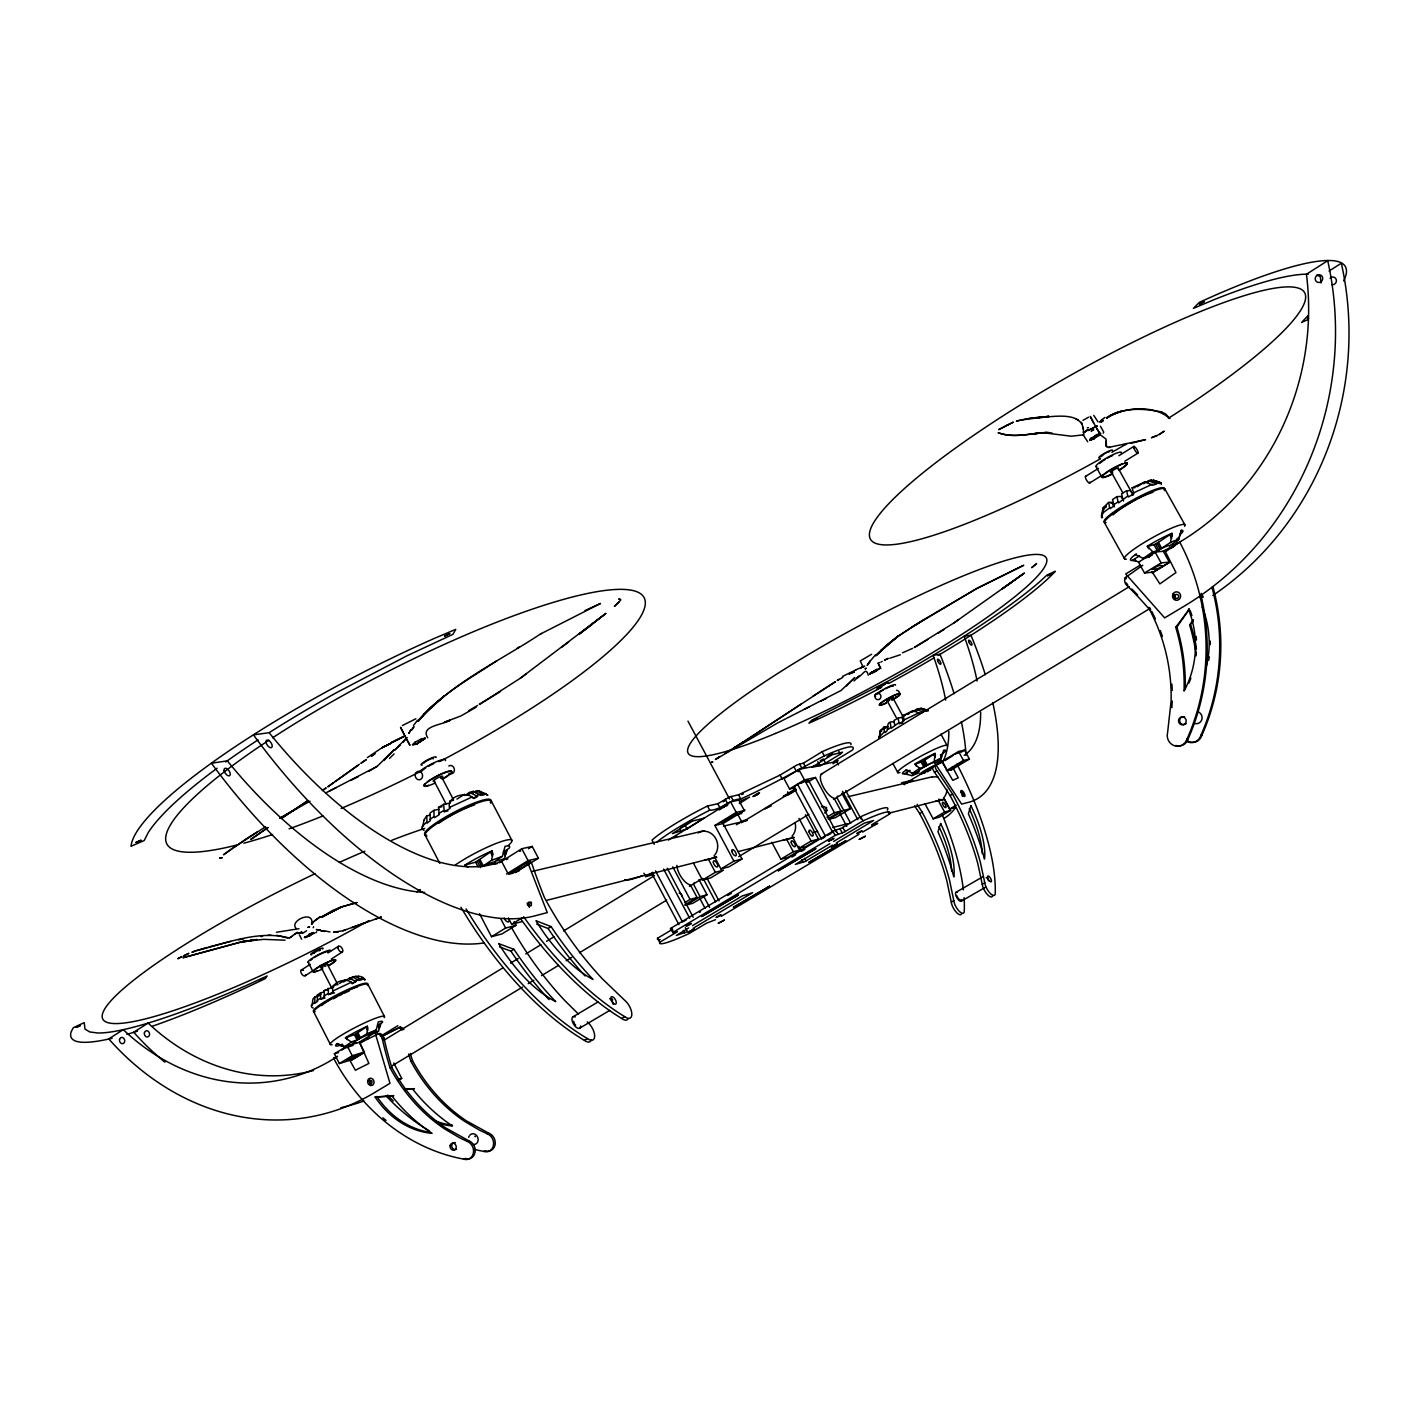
<?xml version="1.0" encoding="UTF-8"?>
<svg xmlns="http://www.w3.org/2000/svg" width="1420" height="1420" viewBox="0 0 1420 1420"><rect width="100%" height="100%" fill="white"/><g stroke="black" fill="none" stroke-linecap="round" stroke-linejoin="round"><path stroke-width="1.5" d="M324.452 991.852L320.441 992.953L320.796 999.165L324.435 996.893L324.097 990.681L333.753 986.776M334.552 992.864L328.446 994.532L328.233 988.267M450.104 803.081L443.697 804.306L444.194 811.672L450.033 808.495L449.483 807.412C446.839 796.868 464.837 791.508 472.097 797.01L472.665 798.075L477.546 796.336L469.505 792.449L464.766 795.484M319.198 995.828L314.761 997.053L314.92 1003.319L317.494 1001.348L317.281 995.083L320.441 992.953M439.206 809.293L433.97 810.287L429.958 813.128L430.42 820.494L427.101 823.174L426.692 815.808L430.118 815.133M1170.506 542.44L1171.908 533.352L1167.613 535.234A30.033 4.011 -29.2 0 0 1147.342 546.203L1152.774 551.794C1162.465 550.356 1168.66 540.931 1178.494 539.742L1181.333 530.317A30.033 4.011 -29.2 0 1 1180.535 534.257M328.446 994.532L333.185 991.959L332.724 991.089C330.753 982.445 345.291 977.386 351.326 982.249L351.787 983.119L355.887 981.504L349.444 978.202L343.409 981.966M1171.358 547.605L1176.417 543.895L1177.251 538.144M1171.873 707.728L1172.245 701.036M367.07 1033.653L367.301 1026.269L362.934 1028.275A26.412 3.124 -27.2 0 0 345.291 1037.807L351.29 1041.996L357.059 1039.937L367.07 1033.653L376.211 1029.979L378.252 1021.974A26.412 3.124 -27.2 0 1 382.264 1022.56L377.702 1025.346L379.282 1028.417L378.519 1031.115L375.448 1033.547M1106.269 507.011L1103.056 509.017L1101.92 517.963L1101.902 516.916C1100.429 512.886 1107.334 510.295 1109.677 507.685L1108.63 502.414L1111.682 502.29L1114.238 506.887M1103.056 509.017L1104.05 509.443M1101.37 515.939L1103.145 507.845L1108.63 502.414M478.735 860.413L482.019 866.715L491.533 860.307L492.74 854.272L492.012 850.935L486.74 853.26A32.34 4.757 -27.5 0 0 464.943 865.082L475.611 862.171L492.012 850.935M1101.316 456.495L1104.103 454.045M1106.34 440.981L1106.073 446.022L1108.505 447.424L1145.567 439.632L1130.569 443.43M937.076 762.948L940.874 760.232L941.371 754.322M934.289 760.623L935.159 753.399L931.449 755.103A24.53 2.751 -28.5 0 0 914.817 764.084L919.627 768.362L923.852 767.013L941.424 757.872L943.643 750.221A24.53 2.751 -28.5 0 1 944.3 752.263L942.365 753.825M1161.169 484.54L1161.382 482.835L1152.969 480.066L1159.501 482.214M358.337 977.421L358.532 976.321M879.14 737.903L880.435 731.406L881.554 731.46M312.027 1005.165L312.968 998.934L314.761 997.053M364.816 980.102C364.123 975.362 353.189 974.723 350.474 979.427M422.734 826.706L423.905 820.298M504.437 858.851L494.976 861.354L502.396 856.349L505.041 846.338A32.34 4.757 -27.5 0 1 509.034 848.343L503.284 851.947L505.254 855.692L504.437 858.851L500.39 862.206M1149.206 557.385L1148.23 557.19M347.154 1039.688L346.143 1037.718L355.728 1034.062L367.301 1026.269M879.246 738.169L880.169 730.821L883.897 727.093L886.879 726.507M423.852 820.263L426.692 815.808M1178.511 539.724L1181.351 530.299M505.254 855.692L507.188 850.243M379.282 1028.417L380.933 1023.873M313.216 927.704L313.589 926.745M427.739 737.832C419.983 725.886 442.649 724.91 450.264 720.259L444.424 722.159L461.003 715.928L476.108 707.213M403.12 742.234L407.043 737.495L394.458 750.31L400.174 745.056M868.277 664.045L867.283 665.163L868.277 664.045A59.409 38.926 -15.4 0 1 869.785 661.968M867.957 663.957L868.153 663.672A59.675 39.068 -15.4 0 1 869.537 661.88L875.59 654.673M771.184 805.939L765.416 808.548M798.555 771.681L797.827 771.522M1188.38 609.091A92.815 88.218 83.2 0 1 1184.049 691.078A185.736 174.145 81 0 0 1175.725 627.25L1189.516 608.932L1176.861 627.072A185.559 174.003 81 0 1 1185.238 689.055M1196.119 654.514A183.535 172.459 81.1 0 0 1189.658 625.066L1193.421 619.688M1189.658 625.066L1193.279 621.303M405.587 739.5L406.28 738.471L400.529 727.271L404.079 734.317M1103.198 433.207L1103.748 432.124L1100.447 426.213M408.818 733.253L408.853 733.341A74.266 45.617 -13.1 0 1 411.001 729.72A76.307 46.629 -13.4 0 0 408.995 733.164M316.713 931.751L315.702 932.833M869.448 661.88L870.194 660.939M417.515 720.259L413.451 725.514M916.219 766.001L915.226 764.173L922.503 761.582L935.159 753.399M1307.962 315.702L1301.59 322.446L1308.37 319.411M944.904 760.659L953.033 755.493M1147.626 546.505L1155.614 544.144L1171.908 533.352M384.057 760.428L394.263 749.547L377.152 766.392L326.139 792.733M618.907 602.044L614.398 606.375L619.919 600.979M1095.104 427.136L1097.358 425.947L1087.755 430.544L1095.761 426.639M769.054 806.436L765.06 808.85M337.108 1043.593L335.83 1044.889A26.412 3.124 -27.2 0 0 340.072 1045.351L347.367 1047.623L353.154 1043.86L344.882 1046.575L337.108 1043.593L338.741 1044.019M307.927 927.295L309.684 926.692L308.016 927.438M846.515 685.913L854.875 677.535L841.013 690.51L777.681 722.922L715.414 759.487L719.461 756.824M344.882 1046.575L351.29 1041.996M341.936 1050.054L343.125 1049.167M415.208 741.968L412.492 744.825L416.131 744.257L425.272 738.311L416.113 744.311L425.219 738.311L421.474 738.755L415.226 742.128M389.435 758.493L394.103 753.896M425.024 738.205L416.095 744.062L412.528 744.612M854.023 680.961L859.171 676.044L856.952 678.068C863.75 674.606 865.898 666.459 868.241 675.228M311.53 924.154L312.347 923.266L311.53 924.154A63.332 24.956 -60 0 1 313.43 922.343M723.792 807.181L724.697 806.471M1035.695 564.361L1031.63 567.698L1036.635 563.545M1118.019 469.061C1121.196 464.695 1104.831 474.919 1112.819 472.115M699.598 912.385L700.575 911.711M1136.497 553.853L1132.645 556.658A30.033 4.011 -29.2 0 0 1132.148 560.421L1139.532 562.018M1135.29 554.457L1143.189 558.415L1152.774 551.794M426.532 822.109L422.148 826.547L421.704 828.552L424.065 830.452M198.64 949.927L196.173 950.726C226.135 943.501 258.387 929.674 289.325 938.034L297.383 932.301L294.49 934.431M911.871 775.622L918.012 771.575L912.279 773.314L906.581 769.746L903.67 771.805A24.53 2.751 -28.5 0 0 904.522 773.74L911.871 775.622L919.024 772.835M320.458 949.927L319.18 950.868M912.279 773.314L919.627 768.362M834.09 838.403L828.304 841.208L829.741 840.835M871.773 673.328L879.228 668.873L869.661 673.843L876.566 671.021M327.505 964.89C330.274 961.322 315.755 969.86 322.873 967.428M869.715 673.648L877.169 669.193L869.697 673.808L872.341 671.678M925.059 772.054L924.26 772.799L925.29 772.711M958.003 753.292L956.76 753.381M579.041 634.261L605.967 613.351L520.27 678.281L479.25 704.48L500.479 691.522M591.714 624.64L578.987 634.225L604.121 614.824M311.743 923.213A63.616 25.045 -60 0 1 313.483 921.775L320.547 916.521L314.459 920.906M314.477 1002.449L311.211 1005.555L311.708 1006.886M836.114 831.729L808.193 779.793L797.596 784.302L793.691 787.319L821.594 839.309M506.603 859.65L507.863 858.763M805.584 781.816L808.193 779.793M561.645 647.254L568.603 642.035M1308.388 317.636L1307.412 318.595L1308.565 318.346M822.925 838.332L825.57 836.38L797.596 784.302M838.918 679.292L837.25 680.535L842.841 677.393M520.27 678.281L525.897 674.198M402.375 725.549L415.882 718.751M1022.879 574.177L1001.899 589.069L1024.441 573.041L954.009 622.883L914.231 647.52L927.775 639.515M1180.623 541.517L1165.429 551.741L1175.973 572.544L1159.891 583.886L1151.939 571.568M1171.837 547.836L1175.352 545.316M746.867 820.156L743.654 820.511L736.359 824.771M807.305 781.87L808.335 781L804.785 781.621M367.318 757.659L382.512 747.399L390.464 743.53L381.731 747.843L405.286 735.826L390.784 742.82L403.866 736.394M333.54 782.74L327.772 786.822L359.366 764.262M883.897 727.093L884.447 731.761L878.803 737.37M335.298 781.479L357.769 765.558M1200.929 595.122A213.763 200.362 83.1 0 1 1188.274 738.506L1187.138 738.791A10.579 10.135 75.3 0 1 1174.606 745.802A10.579 10.135 75.3 0 1 1167.595 732.631L1171.092 701.285A174.624 163.673 80.4 0 0 1149.561 609.606A341.971 315.204 74.3 0 0 1126.699 585.253A6.603 6.301 88.1 0 1 1125.208 577.691L1142.745 565.249M1001.899 589.069L1012.424 581.721M954.009 622.883L958.518 619.741M232.561 848.202L223.526 854.751L245.411 839.486M267.901 827.611L250.808 839.415L267.936 827.611M1101.37 419.965L1105.026 417.427M234.193 847.154L265.593 826.759M361.142 763.179L366.307 759.664M429.87 819.429L434.041 816.571L433.97 810.287M281.48 818.399L307.82 800.685L281.462 818.381M361.053 763.072L366.236 759.576M801.146 704.072L733.909 748.18L835.386 681.707M911.764 627.196L896.677 637.189L875.767 655.525L896.677 637.189L923.87 619.653L977.546 588.075L1023.749 565.266L976.8 588.484L911.764 627.196L923.817 619.723M717.384 758.138L719.904 756.487M812.879 696.208L835.404 681.707M317.05 1000.461L320.334 998.295M1123.593 501.065L1121.037 496.45L1116.919 496.627L1112.552 499.538L1114.168 505.786L1110.209 508.662L1109.677 507.685M1113.351 504.987L1118.09 501.881L1116.919 496.627M376.211 1029.979L370.371 1033.778L378.519 1031.115M1132.184 560.421L1139.585 555.841M891.494 699.243C898.274 694.504 882.388 702.119 887.89 701.09M1178.494 539.742L1170.453 545.156L1176.417 543.895M245.411 839.433L257.268 831.871M456.938 799.105L464.535 794.241M468.245 794.65L473.392 791.348L481.203 795.378L484.238 794.792L476.445 790.78L473.02 792.981M475.487 792.768L478.647 790.762L487.859 795.2L479.836 791.437M301.217 970.108L310.217 964.357M757.978 794.259C765.131 788.419 743.743 801.554 757.978 794.259L753.47 796.389M474.049 798.572L477.546 796.336M328.002 952.962L338.421 946.306M305.229 975.7L312.666 970.943M331.268 959.068L342.433 951.932M1147.573 557.439L1149.17 556.462M840.356 754.091L842.557 752.192L832.297 754.677L811.991 767.244L820.618 765.575L825.57 763.108L840.356 754.091L838.883 751.357M894.334 721.963C883.453 720.419 890.908 730.235 884.873 732.56L884.447 731.761M1329.067 271.042L1341.332 263.233A304.058 283.68 -79.9 0 1 1212.804 595.477M835.83 762.398L838.084 760.659L833.948 761.333L852.373 750.115A58.646 7.366 -28.3 0 0 824.31 755.884C796.868 770.598 769.516 786.059 740.778 798.963C729.028 799.265 721.449 810.11 709.716 810.252A59.321 7.544 -28 0 0 656.75 842.149M887.465 729.614L890.961 727.377L890.287 722.745M302.46 933.401L306.578 930.774M1099.861 435.106L1089.921 440.218L1096.045 434.964L1100.535 433.295M497.018 660.637C469.434 678.955 439.135 695.214 418.066 721.413C451.01 683.002 498.81 661.613 540.381 634.066L600.5 603.482L585.022 610.582M938.478 633L943.785 629.646M904.54 773.722L910.167 770.314M941.424 757.872L935.23 761.954L940.874 760.232M499.414 862.739L521.814 848.716L532.198 846.409L538.411 858.23L515.158 872.714M528.471 848.734L532.198 846.409M724.981 753.399L744.879 741.24L734.779 747.275M506.514 874.045L528.062 860.609L538.411 858.23M339.256 983.616L345.291 979.853M1103.145 507.898L1106.216 505.981M1137.03 486.811L1144.804 481.966L1152.951 485.196L1156.608 483.971L1148.549 480.688L1143.686 483.723M349.48 979.125L352.764 977.084L358.994 980.492L361.621 979.782L355.39 976.374M1147.679 482.303L1151.194 480.102L1159.004 483.528L1161.382 482.835M887.269 810.003A60.261 6.337 -28.2 0 0 860.715 816.713L841.758 828.02L832.901 831.25L671.376 927.934L670.346 928.698L672.068 931.431M925.84 771.522L932.194 768.202M888.015 811.388L889.488 814.121A60.279 6.266 -28.2 0 0 862.969 820.884L843.995 832.191L835.155 835.439L673.541 932.017C669.601 934.484 680.677 929.709 676.612 932.212L659.732 942.294L657.584 938.23L672.583 929.248M1085.483 476.428L1098.476 468.369M1118.871 455.714L1133.728 446.501M352.16 983.811L355.887 981.504M1089.726 482.942L1102.506 475.025M1124.835 461.216L1137.988 453.086M479.516 913.717L491.497 936.703L505.609 928.041L516.028 925.29L514.111 921.633M508.786 918.793L511.661 924.313L522.311 917.764M516.028 925.29L501.988 933.916L491.497 936.703M654.265 844.279L652.046 840.09A59.321 7.632 -28 0 1 707.462 806.028L717.81 803.738L729.49 796.975L738.542 794.792L780.059 775.107L797.082 764.901L803.418 763.143L822.073 751.73A58.628 7.455 -28.3 0 1 850.864 744.772M686.677 823.635L692.197 820.263M668.376 840.054L730.625 801.892L738.755 800.099L744.328 810.536L723.064 823.529L714.881 825.446L733.891 861.123L741.985 859.011L723.064 823.529M687.067 828.943L703.929 818.204L692.498 821.044L672.352 833.593L687.067 828.943L684.848 824.771L683.819 825.375M719.265 809.861L724.821 806.453M739.838 801.341L749.618 797.099L739.323 803.596M838.492 764.883L836.664 761.493L798.874 769.48L783.982 778.586L789.555 788.97L795.111 787.727M363.697 1052.735L352.728 1059.427L339.38 1063.562L334.374 1053.8L347.226 1045.954L363.804 1040.931M1165.98 551.049L1155.063 552.025L1138.467 562.16L1144.502 573.023L1153.519 572.065L1170.044 562.018L1161.134 562.906L1144.502 573.023M1140.367 565.036L1125.723 573.964L1164.649 617.895L1181.6 607.724A308.087 286.858 -80.4 0 0 1327.718 260.677L1306.435 274.273A260.481 242.607 -78.8 0 1 1163.193 551.12L1169.459 562.373L1152.081 572.917M827.061 756.753L832.599 753.363M714.881 825.446L736.234 812.4L744.328 810.536M499.503 946.874L510.916 951.134L513.916 949.306A193.564 89.407 58.4 0 0 555.753 1001.668A98.335 46.842 58.5 0 1 498.704 943.608L513.916 949.306M536.724 924.083L548.049 928.467L551.084 926.603A194.682 87.738 58.4 0 0 593.01 979.409A98.921 45.99 58.5 0 1 535.997 920.746L551.084 926.603M745.021 810.003L737.797 814.405L741.719 813.5M351.042 1060.474L364.496 1052.273L359.295 1042.173L375.058 1032.535L389.985 1083.318L376.779 1091.252A268.327 225.159 78.4 0 1 108.754 1038.89L123.256 1029.642A224.981 188.097 78.3 0 0 337.498 1056.303L333.611 1058.237A196.67 169.779 74.7 0 0 463.559 1159.093L465.21 1158.454A9.461 8.076 70.7 0 0 475.043 1152.49A9.461 8.076 70.7 0 0 468.742 1140.721L445.791 1127.995A161.276 139.71 73.8 0 1 391.76 1067.307A328.588 290.851 72.5 0 1 383.986 1038.144A5.84 4.952 73.8 0 0 379.442 1033.387L359.828 1042.99L368.88 1063.438L355.373 1070.236L349.409 1059.533M901.789 717.419L905.534 715.13L902.587 715.698L903.599 721.165L899.144 723.579L898.115 718.112L901.789 717.419L903.653 720.827M880.169 730.821L888.103 726.721M912.031 712.148L916.663 709.325L923.124 712.201L919.858 713.443L913.344 710.603L907.149 714.366L908.924 714.029M382.264 1035.216L397.902 1025.684M914.072 711.651L919.113 708.58L926.497 711.242M643.917 873.211L645.709 876.601L652.827 872.27M789.555 788.97L804.466 779.882L815.488 777.468L834.41 812.648L840.977 811.033L834.09 798.271A14.111 5.52 58.8 0 1 822.606 785.65A14.111 5.52 58.8 0 1 822.428 773.651M339.38 1063.562L352.249 1055.717L363.644 1052.202M833.007 763.729L836.664 761.493M795.147 788.987L783.29 796.389L788.579 794.774M808.069 781.976L815.488 777.468M383.826 1040.328L503.035 967.783M510.596 963.168L518.176 958.571M525.737 953.956L540.878 944.744M546.558 941.3L554.12 936.685M563.58 930.934L654.407 875.661M741.453 822.695L796.318 789.289M820.92 774.326L1129.344 586.637M796.229 790.123L789.076 794.49L787.639 791.827M517.146 648.23L519.329 646.899M1082.998 420.32L1088.607 417.196M434.041 816.571L434.591 817.636L439.188 814.707L438.549 807.359L443.697 804.306M438.62 813.624L443.643 810.607M391.654 1066.065L522.507 987.095M528.204 983.669L533.902 980.226M541.481 975.664L558.557 965.351M566.136 960.772L571.816 957.346M579.413 952.767L666.654 900.12M689.41 886.382L702.687 878.376M738.719 856.633L808.885 814.299M833.54 799.407L1150.271 608.292M702.438 880.08L715.36 872.306L723.508 870.14L710.657 877.897L702.438 880.08L693.51 863.253M698.072 832.936A14.324 12.833 76.2 0 1 714.881 837.161A14.324 12.833 76.2 0 1 714.082 855.887L720.898 868.951L733.891 861.123M741.985 859.011L729.046 866.803L720.898 868.951M684.706 902.659L690.049 899.463L697.078 897.511L690.422 884.979A13.792 6.017 58.8 0 1 681.529 877.524A13.792 6.017 58.8 0 1 676.896 865.384M826.972 817.121L834.41 812.648M684.671 904.966L697.078 897.511M827.984 818.843L840.977 811.033M707.018 894.76L700.078 896.677L685.913 905.197L692.907 903.244L707.018 894.76L698.959 879.583M850.243 808.779L843.764 810.359L828.943 819.269L835.475 817.636L850.243 808.779L841.918 793.301M398.044 1080.584L401.7 1078.383L393.766 1062.994M992.722 895.434A8.893 3.266 59.9 0 1 987.468 894.618A8.893 3.266 59.9 0 1 982.249 884.252L977.83 863.75A154.141 58.557 59.1 0 0 950.104 795.591A321.346 127.605 59.5 0 0 934.52 772.303A5.467 1.988 59 0 1 932.407 766.835L942.294 762.185L952.731 780.325L958.251 777.876L952.358 766.658M908.108 781.71L958.589 751.464L964.553 750.133L969.416 759.079L950.512 770.35M912.705 780.272L903.972 784.195M771.823 842.291L780.84 859.171L793.283 851.734L800.685 849.781L798.803 846.267M795.129 823.085A13.632 12.354 76.2 0 1 792.094 836.096L798.626 848.521L811.139 841.03L818.47 839.131L805.389 814.743M960.825 752.369L964.553 750.133M800.685 849.781L788.295 857.201L780.84 859.171M818.47 839.131L806.01 846.586L798.626 848.521M727.715 895.487L731.335 893.304M791.934 857.059L795.644 854.84M801.217 851.503L804.927 849.284M934.52 772.303L937.005 770.829A5.467 1.988 59 0 1 934.875 765.344M946.394 770.634L963.47 760.446L969.416 759.079M688.753 927.881L676.364 935.425L687.44 931.697L685.31 927.668M692.534 925.627L742.269 895.949L752.6 892.683L693.102 928.325M829.884 843.658L795.324 864.425L804.909 861.603L832.564 845.148M833.593 841.439L864.372 823.103L873.655 820.476L836.362 842.876M889.488 814.121L871.827 824.647C870.105 828.605 891.245 815.24 862.685 832.067M721.2 916.326L858.922 834.303M368.863 771.291L377.152 766.374M1118.09 501.881L1118.64 502.858L1127.764 496.006L1126.646 490.752L1130.409 490.61L1132.982 495.225M573.289 1016.649L597.962 1002.005M961.411 914.214A8.84 3.337 59.9 0 1 955.767 911.658A8.84 3.337 59.9 0 1 951.276 902.108L947.033 881.625A153.395 59.782 59.1 0 0 919.716 813.624L922.166 812.169A319.855 130.001 59.5 0 0 917.071 804.359M950.104 795.591L952.589 794.117A321.488 127.392 59.5 0 0 937.005 770.829M323.991 996.023L328.002 993.645M924.899 803.613L933.135 818.808L944.619 812.027L950.619 810.429L944.619 799.371L938.584 800.915A12.283 11.378 76.1 0 1 935.531 801.288M946.856 789.36A12.283 11.378 76.1 0 1 943.59 797.933L949.554 809.116L956.139 805.211M579.342 1028.382L609.766 1010.401M950.619 810.429L939.188 817.192L933.135 818.808M468.866 710.586L477.51 705.491M460.932 907.238A223.313 103.607 58.1 0 0 584.419 1040.363L587.436 1038.606A11.253 5.396 59.6 0 0 594.66 1035.872A11.253 5.396 59.6 0 0 587.205 1021.903M520.572 918.633A224.608 101.672 58.1 0 0 621.676 1018.442L624.729 1016.649A11.307 5.307 59.6 0 0 631.829 1014.004A11.307 5.307 59.6 0 0 624.321 999.946L602.471 978.948A182.807 82.218 58.5 0 1 544.339 897.351A350.19 151.319 59.3 0 1 532.376 865.206A7.082 3.337 58 0 0 530.352 861.408M289.325 938.017L291.97 936.472M723.153 801.821L724.857 800.862M675.174 836.877L676.754 835.99M890.961 727.377L891.405 728.194L898.7 722.78M296.602 808.495L279.669 818.364L310.022 801.164M1045.688 433.011L1071.248 436.206L1083.62 434.839M954.684 754.499L956.068 753.718M929.532 770.669L930.65 770.013M832.883 839.184L831.286 840.072M956.139 892.186L982.587 876.903M951.276 902.108L953.796 900.67L949.536 880.169A153.449 59.675 59.1 0 0 922.166 812.169M982.249 884.252L984.788 882.796L980.35 862.295A154.212 58.451 59.1 0 0 952.589 794.117M1082.856 435.265L1083.815 434.733M715.538 919.698L706.681 923.106L689.002 933.597A59.09 6.017 -28 0 1 659.732 942.294M961.109 901.274L985.693 887.109M540.416 634.03L541.357 633.497M324.878 966.47L325.872 965.919M449.483 807.412L472.097 797.01M1126.646 490.752L1121.605 493.698L1122.812 498.953M1127.764 496.006L1128.314 496.982L1133.746 494.018L1132.13 487.788L1144.804 481.966M1133.213 493.042L1152.401 484.22M332.724 991.089L351.326 982.249M741.808 794.614L743.405 793.833M898.115 718.112L894.032 720.455L894.707 725.105M902.587 715.698L913.344 710.603M903.155 720.348L919.432 712.627M343.817 1048.776L346.089 1047.64M909.528 781.568L910.93 780.84M859.135 832.759C868.703 827.203 851.698 835.386 858.354 833.149M688.593 925.307C697.859 919.876 680.624 928.272 687.795 925.698M718.449 916.592C727.501 911.338 710.941 919.308 717.668 916.983M1105.221 453.388L1106.357 452.785M800.436 783.325L803.17 781.976M827.381 835.422L831.019 833.522M686.109 920.107L682.523 921.97L655.49 870.868M912.545 648.372L902.516 652.809M882.139 661.454L881.199 661.88M382.832 1035.624L400.298 1027.104A5.786 4.917 73.8 0 1 403.883 1029.606M382.548 1036.103L400.298 1027.104M329.262 791.135L336.363 787.567M927.207 771.876L928.343 771.291M350.758 780.432L358.266 776.687M682.736 825.961L680.624 826.955M727.945 804.625L725.389 806.01L727.022 805.655M820.21 760.712L823.369 759.008L825.57 763.108M800.525 783.112L802.708 782.118M804.039 709.432L809.577 706.698M820.689 701.231L826.476 698.374M519.755 851.414L520.696 850.953M1150.04 555.983L1152.206 555.042M888.742 700.734L889.648 700.273M884.5 660.193L888.263 658.383L884.482 660.158M1008.431 424.633L998.704 429.603L1006.798 425.432M181.938 956.583L177.784 958.731L180.855 957.151M842.468 676.435L856.366 669.654M491.533 860.307L502.396 856.349M854.254 671.944L849.213 673.932M881.465 687.227L879.051 687.812L885.388 684.085M912.101 780.29L904.54 783.52A5.449 2.041 59.1 0 0 904.646 784.674M932.407 766.835L936.117 765.256A9.194 1.012 -28.5 0 0 928.219 768.539A9.194 1.012 -28.5 0 0 920.231 773.758A9.194 1.012 -28.5 0 0 925.449 772.249M705.012 859.721A14.324 12.833 76.2 0 0 708.349 859.348L716.639 857.218M879.921 662.501L877.915 663.122M794.099 837.498L786.573 839.415A13.632 12.354 76.2 0 1 783.361 839.77M938.496 800.951L944.619 812.027M855.941 669.761L861.798 667.329M304.98 937.786L313.802 933.242L304.359 937.289L309.773 935.975L313.447 932.62M1107.458 452.252L1109.783 451.524M849.231 673.95L854.236 671.909M864.247 666.388L860.857 667.737L864.691 666.228M349.444 978.202L352.764 977.084M871.614 654.247L860.254 660.957L863.023 666.797M916.663 709.325L919.113 708.58M474.369 1149.383A194.522 168.447 74.7 0 0 483.688 1151.389L485.303 1150.768A9.354 8.023 70.7 0 0 495.065 1144.857A9.354 8.023 70.7 0 0 488.835 1133.231L466.079 1120.664A159.519 138.592 73.8 0 1 412.51 1060.651A324.896 288.402 72.5 0 1 410.362 1053.498M377.72 1033.902A5.857 4.97 73.8 0 1 382.264 1038.659A328.89 291.064 72.5 0 0 390.056 1067.858A161.418 139.799 73.8 0 0 444.123 1128.598L459.246 1137.58L467.091 1141.343L468.742 1140.721M408.694 1054.031A325.198 288.615 72.5 0 0 410.841 1061.184A159.661 138.698 73.8 0 0 464.447 1121.25L479.428 1130.125L487.22 1133.834L488.835 1133.231M338.244 931.964L333.487 932.248L342.859 930.739L381.394 916.983L375.217 919.148M351.911 927.526L364.887 922.805M469.505 792.449L473.392 791.348M299.176 933.206L302.087 932.159L298.573 933.366L301.253 932.496L300.259 932.798M1148.549 480.688L1151.194 480.102M889.79 658.241L900.351 654.762M342.859 930.739L345.326 929.922M392.062 1096.187L393.766 1095.619L375.128 1097.021A83.407 71.248 73.2 0 0 432.088 1133.373A171.341 148.213 74 0 1 392.062 1096.187L375.128 1097.021M404.398 1089.637L414.462 1088.678L406.067 1089.087M397.777 1079.679L401.7 1078.383M355.426 980.634L358.55 979.622M390.056 1067.858L391.76 1067.307M410.841 1061.184L412.51 1060.651M320.033 949.412L312.968 953.477L314.423 953.246M199.155 949.767L207.338 947.389M333.611 1058.237L335.351 1057.705M347.279 1047.161L353.083 1045.404M382.264 1038.659L383.986 1038.144M334.374 1053.8L338.546 1052.54M297.792 933.543L301.253 932.496M380.365 1035.926L386.595 1034.044M359.828 1042.99L361.55 1042.457M245.181 940.821L183.002 957.737L245.181 940.928M922.538 711.438L924.935 710.763M209.059 946.909L230.768 941.354M320.796 999.165L325.038 997.994M317.281 995.083L320.991 994.071M324.097 990.681L328.109 989.58M332.99 985.693L337.392 984.504M476.996 795.271L480.634 794.295M511.661 924.313L522.063 921.58M949.554 809.116L955.536 807.536A249.6 91.998 57.7 0 1 943.945 818.417M356.899 902.605L340.8 907.114L321.506 917.356L340.8 907.114L356.828 902.57M645.709 876.601L653.626 874.578M1186.091 741.062A10.437 10.029 75.3 0 0 1200.912 735.276L1202.012 734.992A211.225 198.409 83.2 0 0 1213.053 587.188M546.735 900.333L716.567 857.077M738.08 851.609L793.975 837.374M813.323 832.439L817.618 831.339M832.67 827.505L847.722 823.689M888.565 813.269L944.46 799.034M1143.189 558.415L1146.543 557.598M518.974 871.063L508.041 873.655L501.579 861.319A281.781 132.593 55.2 0 1 269.143 732.702L253.452 734.885A332.191 155.366 55.4 0 0 536.813 915.35L547.286 912.598L528.346 864.017M901.576 782.775L909.173 780.982M532.18 871.401L704.089 830.753M723.419 826.174L747.062 820.582M848.059 796.709L931.875 776.882M508.892 874.188L513.082 873.211M953.548 769.072L947.229 770.545L942.17 761.209L934.715 762.913L961.624 804.11L967.73 802.513A250.861 89.886 57.7 0 0 992.757 702.563M298.981 928.716L276.474 932.283M1087.223 427.917L1088.59 427.633M241.01 942.436L252.973 940.022L246.991 941.123M1123.113 444.921L1126.078 444.336M444.194 811.672L447.974 810.944M899.144 723.579L902.765 722.886M238.436 939.809L243.53 938.833M361.177 978.912L364.94 979.551L364.478 978.682M438.549 807.359L442.046 806.684M449.59 801.111L452.998 800.472M1156.057 482.995L1158.454 482.551M242.5 941.939L256.665 939.49L245.908 941.336L263.676 939.348L285.047 940.182M1175.725 627.25L1176.861 627.072M1029.784 418.296L1020.217 420.142L1048.865 416.38L1029.944 418.279M1149.561 609.606L1150.732 609.428A341.652 314.974 74.3 0 0 1148.904 607.316M1199.811 597.589L1203.272 597.128L1201.142 593.294M1126.699 585.253L1127.888 585.111A6.603 6.284 88.1 0 1 1127.019 584.082M1125.208 577.691L1126.397 577.567A6.603 6.284 88.1 0 0 1125.989 578.863M1048.351 432.337C1031.825 433.1 1014.217 438.673 998.136 432.674C1011.839 438.034 1027.015 434.058 1041.144 432.923L1033.511 433.81L1046.558 432.443M491.16 864.212L497.178 863.697M483.688 793.727L486.101 793.549M476.445 790.78L478.647 790.762M267.794 935.336L270.918 935.159M1048.936 416.397L1031.381 418.083C1046.345 418.616 1084.774 407.558 1083.531 433.082L1087.383 429.958L1083.531 433.064L1083.424 431.627M1110.848 503.106L1112.677 503.035M1108.505 447.424L1109.89 447.353M1132.13 487.788L1135.112 487.681M1045.28 433.011L1052.06 432.993M1087.72 441.78L1083.46 435.336M1093.773 415.403L1098.033 421.882M320.423 929.976L316.34 929.603L320.441 929.994M320.76 930.721L324.789 931.413L321.026 930.774M276.776 935.265L287.355 937.945M312.151 1007.756L313.27 1007.934M324.275 930.739L329.972 931.981M322.056 930.917L324.594 931.413M1161.578 411.96C1143.544 408.41 1122.439 406.883 1106.748 418.066C1124.178 406.83 1154.247 404.487 1169.867 418.634L1165.802 414.072L1161.649 411.942M1101.37 516.986L1102.612 517.27M905.569 770.261L907.078 770.652M1153.715 481.699L1159.377 483.386M345.522 1047.072L340.072 1045.351L342.255 1044.126L343.249 1046.079M924.154 709.627L928.183 710.976M1076.129 419.113L1078.135 419.93M361.834 977.847L363.325 978.504M1100.944 435.301L1106.038 439.135L1106.464 446.785M464.943 865.082L467.837 867.247M1096.062 427.189L1099.47 432.923L1096.595 428.254M578.419 1014.04L565.337 1001.118A181.76 83.78 58.5 0 1 511.022 926.71M406.582 739.057L409.972 745.358L407.185 740.193M1147.289 546.239L1148.851 548.706M1095.494 426.248L1090.294 416.45L1093.595 422.858M1164.826 488.906L1184.883 524.779M1171.535 533.76L1172.157 534.861M1170.843 534.346L1172.103 536.636M1169.867 535.038L1171.784 538.482M1118.339 468.529L1130.835 490.965M1158.436 542.422L1161.631 548.155M1157.105 543.274L1160.3 549.007M1155.614 544.144L1158.809 549.877M1154.105 544.96L1157.3 550.694M1110.44 470.57L1122.936 493.006M1155.063 552.025L1161.134 562.906M1081.294 422.272L1082.146 423.817M1134.757 558.965L1135.965 561.131M1124.551 558.823L1104.653 523.004A34.595 5.059 -29.3 0 1 1135.485 499.716A34.595 5.059 -29.3 0 1 1164.542 490.574M1096.009 466.559L1101.796 477.12M958.589 751.464L963.47 760.446M940.892 734.087L946.98 745.287M940.413 754.765L941.442 756.647M934.928 753.665L935.425 754.588M934.431 754.091L935.46 755.99M933.685 754.588L935.23 757.446M878.217 663.655L880.755 668.572L878.696 664.524M892.346 696.9L903.972 718.307M924.74 760.232L927.331 765.007M923.692 760.889L926.284 765.664A9.194 1.012 -28.5 0 1 934.218 763.09M922.503 761.582L925.094 766.338M921.26 762.256L923.852 767.013M886.754 700.042L896.268 717.561M906.634 772.551L907.611 774.361M892.86 763.41L897.901 772.728M860.715 816.713L862.969 820.884M845.716 790.549L860.981 818.861M822.073 751.73L824.31 755.884M842.521 791.295L857.822 819.677M817.796 761.653L820.014 765.753M843.764 810.359L836.895 797.596A14.111 5.52 58.8 0 0 837.622 796.034M844.563 812.045L850.686 823.387M839.628 813.074L846.746 826.298M842.823 827.416L845.06 831.587M840.001 828.783L842.237 832.954M803.418 763.143L805.637 767.297M835.741 829.884L837.995 834.072M799.549 763.96L801.785 768.113M832.901 831.25L835.155 835.439M798.874 769.48L804.466 779.882M804.856 780.521L832.848 832.582M793.886 766.64L796.123 770.794M780.059 775.107L782.278 779.26M799.016 818.417L811.139 841.03M804.483 858.301L805.939 861.017M801.714 859.632L803.17 862.366M786.68 839.38L793.283 851.734M738.542 794.792L740.778 798.963M730.998 796.442L733.235 800.631M687.972 721.129L729.543 798.998M737.867 814.565L742.021 822.357M730.625 801.892L736.234 812.4M725.229 799.176L727.484 803.365M717.81 803.738L720.047 807.927M707.462 806.028L709.716 810.252M708.456 859.313L715.36 872.306M706.752 877.844L719.017 900.919M679.825 828.889L681.298 831.676M703.326 878.749L715.627 901.877M703.503 895.896L709.645 907.469M700.078 896.677L693.475 884.145A13.792 6.017 58.8 0 0 694.291 882.548M699.918 898.594L705.03 908.214M672.76 866.857L690.049 899.463M667.222 868.223L693.191 917.231M663.619 869.058L689.676 918.243M683.251 930.348L684.671 933.046M651.94 873.673L678.92 924.668M671.376 927.934L673.541 932.017M521.814 848.716L528.062 860.609M491.355 801.111L511.963 840.445M505.822 850.899L506.443 852.106M504.473 851.503L505.768 853.988M491.906 851.254L492.545 852.461M491.426 851.751L492.74 854.272M490.61 852.39L492.58 856.171M441.336 776.509L453.601 799.975M479.995 859.561L483.279 865.88M477.244 861.301L480.528 867.602M433.774 780.397L446.04 803.862M475.611 862.171L478.078 866.91M500.798 918.846L505.609 928.041M308.105 962.21L313.021 971.653M425.166 835.208L439.845 863.395M367.851 984.237L384.43 1016.436M379.814 1024.423L380.329 1025.4M378.696 1024.938L379.743 1026.979M312.01 922.29C312.01 910.397 289.396 921.225 295.981 928.219M367.248 1026.465L367.762 1027.441M366.91 1026.802L367.957 1028.861M366.289 1027.281L367.869 1030.37M327.274 964.127L337.836 984.681M357.929 1032.731L360.573 1037.878M356.935 1033.369L359.579 1038.517M355.728 1034.062L358.39 1039.227M320.157 965.44L331.677 987.876M354.414 1034.772L357.059 1039.937M299.407 934.893L301.626 939.206M347.226 1045.954L352.249 1055.717M330.434 1044.516L313.891 1012.229A30.424 3.941 -27.1 0 1 341.528 993.45A30.424 3.941 -27.1 0 1 367.602 985.515M1082.928 427.278L1083.194 429.106M919.29 771.149A9.194 1.012 -28.5 0 1 926.266 765.788M899.925 772.551A28.293 3.195 -28.5 0 1 918.048 757.747A28.293 3.195 -28.5 0 1 947.229 746.103M899.179 695.143A3.213 2.964 81.7 0 1 895.86 696.599M896.553 690.297A3.213 2.964 81.7 0 1 899.552 693.546M875.661 696.261A11.857 1.686 -28.4 0 1 883.134 689.605A11.857 1.686 -28.4 0 1 895.505 685.132M879.512 704.995A11.857 1.668 -28.4 0 1 891.955 696.261A11.857 1.668 -28.4 0 1 898.416 695.764M896.588 697.096A11.857 1.668 -28.4 0 1 894.316 698.551M886.328 702.829A11.857 1.668 -28.4 0 1 880.382 705.012M886.471 703.077A11.857 1.651 -28.4 0 1 881.838 702.545A11.857 1.651 -28.4 0 1 898.949 693.776A11.857 1.651 -28.4 0 1 891.849 700.308M878.323 688.931A6.479 0.941 -28.4 0 1 878.217 687.617A6.479 0.941 -28.4 0 1 885.441 683.57A6.479 0.941 -28.4 0 1 888.033 683.481M877.436 694.007A9.159 1.313 -28.4 0 1 883.577 689.8M885.689 688.664A9.159 1.313 -28.4 0 1 893.144 686.339M420.302 889.594A219.496 34.027 -26.9 0 1 416.788 891.849M368.685 920.728A219.496 34.027 -26.9 0 1 104.21 1020.82A219.496 34.027 -26.9 0 1 315.222 873.602M339.291 862.437A219.496 34.027 -26.9 0 1 364.887 851.219M391.707 840.321A219.496 34.027 -26.9 0 1 424.686 828.41M315.204 1011.714A30.424 3.958 -27.1 0 1 337.587 994.461A30.424 3.958 -27.1 0 1 367.212 984.734M356.171 1042.653A9.904 1.154 -27.2 0 1 354.929 1041.464A9.904 1.154 -27.2 0 1 367.336 1035.003A9.904 1.154 -27.2 0 1 368.543 1036.209M332.102 1044.694A30.459 3.621 -27.2 0 1 354.698 1027.76A30.459 3.621 -27.2 0 1 384.163 1017.625M321.523 1005.591A23.181 3.017 -27.1 0 1 338.297 995.171A23.181 3.017 -27.1 0 1 357.254 987.042M333.416 998.81A23.181 3 -27.1 0 1 336.913 996.893M338.705 995.952A23.181 3 -27.1 0 1 342.327 994.124M344.137 993.255A23.181 3 -27.1 0 1 349.338 990.894M360.272 1042.369A9.904 1.136 -27.2 0 1 362.508 1041.162M367.034 1038.996A9.904 1.136 -27.2 0 1 368.987 1038.18M305.655 974.706A3.443 1.846 57.1 0 1 303.028 975.38A3.443 1.846 57.1 0 1 300.791 971.102A3.443 1.846 57.1 0 1 303.436 970.428M308.814 962.387A12.762 1.881 -27.4 0 1 318.151 954.808A12.762 1.881 -27.4 0 1 330.611 950.938M317.21 970.907A12.762 1.846 -27.4 0 1 316.82 967.943A12.762 1.846 -27.4 0 1 334.037 959.725A12.762 1.846 -27.4 0 1 328.411 965.564M322.713 968.884A12.762 1.846 -27.4 0 1 314.495 970.002A12.762 1.846 -27.4 0 1 333.008 960.293A12.762 1.846 -27.4 0 1 328.535 965.831M311.867 954.631A6.958 1.029 -27.4 0 1 312.382 952.891A6.958 1.029 -27.4 0 1 320.299 948.737A6.958 1.029 -27.4 0 1 322.535 949.039M310.714 960.417A9.869 1.455 -27.4 0 1 312.524 958.713M314.193 957.577A9.869 1.455 -27.4 0 1 323.955 952.589A9.869 1.455 -27.4 0 1 328.073 952.163M272.569 737.814A268.735 51.883 -27.3 0 1 629.539 589.921A268.735 51.883 -27.3 0 1 441.194 760.765M421.882 770.758A268.735 51.883 -27.3 0 1 341.173 808.424M322.926 815.95A268.735 51.883 -27.3 0 1 289.094 828.836M272.551 834.534A268.735 51.883 -27.3 0 1 243.814 843.214M236.288 845.166A268.735 51.883 -27.3 0 1 268.824 740.264M426.958 836.025A37.239 5.999 -27.4 0 1 455.997 812.488A37.239 5.999 -27.4 0 1 490.716 803.17M426.461 835.084A37.239 6.017 -27.4 0 1 455.483 811.53A37.239 6.017 -27.4 0 1 490.219 802.229M438.638 823.387A28.364 4.579 -27.4 0 1 474.511 804.909M483.581 866.111A12.123 1.757 -27.5 0 1 494.763 862.827M455.305 864.993A37.293 5.538 -27.5 0 1 498.296 842.628A37.293 5.538 -27.5 0 1 508.378 845.379M448.791 765.984A4.224 3.656 78.9 0 1 453.459 767.048A4.224 3.656 78.9 0 1 453.619 772.444A4.224 3.656 78.9 0 1 448.986 773.261M434.804 781.124A5.396 0.905 -27.6 0 1 434.644 779.704A5.396 0.905 -27.6 0 1 441.709 776.261A5.396 0.905 -27.6 0 1 440.626 778.284M427.313 781.781A15.62 2.627 -27.6 0 1 443.945 772.711A15.62 2.627 -27.6 0 1 451.4 772.178M450.229 773.492A15.62 2.627 -27.6 0 1 442.241 778.994M428.662 785.26A15.62 2.627 -27.6 0 1 426.266 785.899M424.651 786.023A15.62 2.627 -27.6 0 1 425.308 783.432M430.686 758.972A5.378 0.941 -27.5 0 1 433.277 758.812M423.87 763.126A5.378 0.941 -27.5 0 1 427.029 760.747M428.254 760.091A5.378 0.941 -27.5 0 1 429.497 759.469M435.265 783.006A15.62 2.627 -27.6 0 1 426.071 783.219A15.62 2.627 -27.6 0 1 448.791 771.468A15.62 2.627 -27.6 0 1 442.419 779.314M422.29 765.043A8.52 1.473 -27.5 0 1 427.083 760.091A8.52 1.473 -27.5 0 1 436.011 757.552M422.042 770.723A12.07 2.077 -27.5 0 1 425.698 767.971M428.219 766.445A12.07 2.077 -27.5 0 1 433.792 763.569M438.798 761.582A12.07 2.077 -27.5 0 1 440.644 761.12M419.202 771.859A15.602 2.68 -27.5 0 1 436.135 761.812A15.602 2.68 -27.5 0 1 445.312 760.641M679.097 893.198A3.461 3.088 74.8 0 1 682.274 896.765M827.416 810.713A3.532 3.213 76.4 0 1 826.529 807.288M821.399 806.791A3.55 3.231 76.4 0 1 825.854 808.211A3.55 3.231 76.4 0 1 824.736 812.985M641.858 875.838A57.474 7.082 -27.9 0 1 624.711 879.583M660.158 939.596A59.072 6.088 -28 0 1 657.584 938.23M1197.628 711.668A6.159 5.911 76.4 0 1 1201.923 719.212A6.159 5.911 76.4 0 1 1194.717 723.508M1175.494 598.885A3.745 3.603 87.5 0 1 1174.908 594.359M1202.012 734.992A10.437 10.011 75.3 0 1 1187.209 740.778M1211.952 587.33A211.438 198.569 83.2 0 1 1200.912 735.276M1190.776 624.889A183.357 172.317 81.1 0 1 1196.421 649.047M1210.284 641.094A91.608 87.259 83.4 0 1 1210.284 644.609M1209.29 656.785A91.608 87.259 83.4 0 1 1208.722 660.229M1202.19 607.121A91.696 87.33 83.4 0 1 1205.651 668.927M1186.108 723.561A3.976 3.816 76.4 0 1 1179.754 721.484A3.976 3.816 76.4 0 1 1184.564 716.851M1188.274 738.506A10.561 10.117 75.3 0 1 1175.742 745.5M1179.47 541.623A213.958 200.522 83.1 0 1 1187.138 738.791M1126.663 583.514A6.603 6.284 88.1 0 1 1126.38 582.892M1131.829 588.998A341.652 314.974 74.3 0 1 1137.651 594.962M1151.691 611.292A174.465 163.531 80.4 0 1 1155.383 618.871M1160.282 630.551A174.465 163.531 80.4 0 1 1162.412 636.515M1171.908 684.138A174.465 163.531 80.4 0 1 1172.21 690.475M1174.748 598.832A4.242 4.065 87.5 0 1 1173.807 594.714M1190.155 610.582A92.726 88.146 83.2 0 1 1191.93 615.588M1196.172 636.391A92.726 88.146 83.2 0 1 1196.439 639.941M1196.35 652.33A92.726 88.146 83.2 0 1 1196.031 655.862M1190.883 678.103A92.726 88.146 83.2 0 1 1188.966 683.002M611.647 998.508A6.674 3.142 59.5 0 1 612.694 999.84M580.656 1025.968A6.638 3.195 59.5 0 1 576.626 1027.619A6.638 3.195 59.5 0 1 572.011 1019.933A6.638 3.195 59.5 0 1 575.26 1016.951M527.441 903.723A4.047 1.935 58.3 0 1 528.63 905.428M508.449 917.87A4.029 1.953 58.3 0 1 508.076 921.953A4.029 1.953 58.3 0 1 504.135 917.941M609.695 998.65A4.278 2.006 59.5 0 1 613.28 1004.384M627.924 1019.187A11.307 5.307 59.6 0 1 621.676 1018.442M624.729 1016.649A224.715 101.512 58.1 0 1 523.625 916.752M529.518 906.99A4.579 2.183 58.3 0 1 528.719 906.279M527.974 905.374A4.579 2.183 58.3 0 1 527.352 904.362M530.973 901.984A4.579 2.183 58.3 0 1 531.612 903.014M527.21 902.96A4.579 2.183 58.3 0 1 528.577 904.877M529.057 905.942A4.579 2.183 58.3 0 1 529.376 906.972M585.058 975.966A194.593 87.862 58.4 0 1 548.049 928.467M591.448 1039.6A11.236 5.414 59.6 0 1 584.419 1040.363M587.436 1038.606A223.419 103.447 58.1 0 1 466.044 908.889M575.65 1025.027A4.242 2.041 59.5 0 1 574.976 1024.21M574.39 1023.27A4.242 2.041 59.5 0 1 573.644 1021.299M549.061 999.591A193.475 89.531 58.4 0 1 510.916 951.134M469.931 1135.006A5.502 4.704 70.9 0 1 477.777 1137.456A5.502 4.704 70.9 0 1 473.464 1144.538M468.724 1137.331A5.502 4.704 70.9 0 1 469.186 1136.071M370.638 1083.904A3.301 2.787 73 0 1 370.087 1079.945M467.091 1141.343A9.478 8.076 70.7 0 1 473.392 1153.111A9.478 8.076 70.7 0 1 463.559 1159.093M386.009 1120.433A196.493 169.672 74.7 0 1 382.885 1117.806M371.117 1084.454A3.728 3.159 73 0 1 369.413 1080.265M428.325 1132.042A83.336 71.213 73.2 0 1 376.85 1096.435M456.512 1149.17A3.55 3.035 70.9 0 1 451.773 1146.384A3.55 3.035 70.9 0 1 455.447 1142.727M487.22 1133.834A9.372 8.023 70.7 0 1 493.45 1145.461A9.372 8.023 70.7 0 1 483.688 1151.389M429.568 1130.994A194.522 168.447 74.7 0 1 385.92 1095.636M393.269 1100.961A194.362 168.341 74.7 0 1 387.607 1095.086M398.63 1027.619A5.786 4.917 73.8 0 1 402.197 1030.103M412.794 1089.229A169.459 147.041 74 0 0 452.501 1125.971A82.502 70.698 73.1 0 1 438.159 1123.06M474.759 1136.195A3.514 3.017 70.9 0 1 475.434 1136.781M452.341 1125.19A82.431 70.663 73.1 0 1 434.555 1120.557M961.695 899.481A5.183 1.953 59.9 0 1 959.317 900.653A5.183 1.953 59.9 0 1 955.66 894.671A5.183 1.953 59.9 0 1 957.399 892.47M941.584 799.744A12.23 11.342 76.1 0 1 938.638 799.247M932.319 777.166A12.283 11.378 76.1 0 1 938.247 777.308M960.151 899.659A3.319 1.242 59.9 0 1 959.778 899.641M959.334 899.428A3.319 1.242 59.9 0 1 958.305 898.469M957.808 897.795A3.319 1.242 59.9 0 1 956.76 895.541M953.796 900.67A8.857 3.337 59.9 0 0 959.654 911.675A8.857 3.337 59.9 0 0 964.304 910.327A186.588 72.171 58.9 0 0 964.073 897.617M942.436 815.293A186.588 72.171 58.9 0 1 963.363 889.843M914.604 805.814A319.713 130.214 59.5 0 1 919.716 813.624M938.975 826.617A78.118 29.607 59.3 0 1 951.631 871.401M984.788 882.796A8.893 3.266 59.9 0 0 990.698 893.854A8.893 3.266 59.9 0 0 995.26 892.559A187.493 70.68 58.9 0 0 956.938 764.102M962.121 795.502A3.479 1.26 59.3 0 1 962.387 796.247M969.256 808.779A78.49 28.986 59.2 0 1 982.232 853.597M986.243 877.684A3.337 1.225 59.8 0 1 986.758 878.092M987.77 879.317A3.337 1.225 59.8 0 1 988.569 880.844M164.915 1062.16A265.22 223.384 78.4 0 1 133.711 1032.233L148.106 1023.074A222.372 186.623 78.3 0 0 313.5 1070.503M363.857 1100.997A265.22 223.384 78.4 0 1 340.871 1107.689M954.098 693.688A249.6 91.998 57.7 0 0 940.005 654.265L933.1 655.312A208.491 76.272 57.7 0 1 945.667 700.113M961.322 721.537A249.6 91.998 57.7 0 1 966.044 755.156M948.862 731.424A208.491 76.272 57.7 0 1 942.56 762.504M985.303 674.695A250.861 89.886 57.7 0 0 970.943 635.219L964.162 636.16A209.539 74.514 57.7 0 1 977.084 680.996M980.634 712.272A209.539 74.514 57.7 0 1 964.198 755.333M1321.026 282.97A257.073 239.909 -78.4 0 0 1320.298 276.616A274.734 48.138 -29.6 0 0 1316.731 275.231M1330.043 278.267A3.887 3.692 -64.2 0 1 1334.8 277.645A3.887 3.692 -64.2 0 1 1336.043 282.367A3.887 3.692 -64.2 0 1 1331.694 284.639M484.291 942.898A329.99 158.49 55.3 0 1 211.438 763.232L227.342 760.854A279.9 135.237 55.1 0 0 424.669 892.434M938.194 655.436A211.97 30.921 -28.6 0 0 1055.308 571.284L1046.984 575.047L1039.085 582.307A224.537 33.05 -28.6 0 1 887.305 681.547L811.725 720.242L808.921 723.241L821.772 717.366A211.97 30.921 -28.6 0 0 881.589 687.298M934.36 657.691A211.97 30.921 -28.6 0 1 888.92 683.357M217.118 768.202A295.608 57.066 -27.3 0 0 148.337 832.368L144.183 840.551L131.03 846.249A284.533 55.469 -27.2 0 1 434.999 638.13L455.749 629.362L452.998 634.332L407.114 655.721L335.635 693.12A295.608 57.066 -27.3 0 0 269.48 732.471M225.638 762.007A295.608 57.066 -27.3 0 1 258.12 739.82M1308.299 274.184A274.734 48.138 -29.6 0 0 1214.668 299.425L1193.386 308.371L1199.296 302.389A263.055 46.132 -29.7 0 1 1343.657 280.929M152.33 1026.234A229.241 35.34 -26.9 0 0 265.327 978.575L267.173 975.948L248.411 984.539A241.577 37.488 -26.9 0 1 97.785 1032.997L89.744 1031.949L84.969 1029.092L84.224 1022.631L73.29 1027.707L71.124 1031.896A229.241 35.34 -26.9 0 0 112.162 1038.251M137.509 1031.151A229.241 35.34 -26.9 0 1 126.895 1034.363M1100.5 458.784A249.671 43.718 -29.6 0 1 883.116 509.904A249.671 43.718 -29.6 0 1 1239.997 296.993A249.671 43.718 -29.6 0 1 1168.394 418.279M1126.965 443.608A249.671 43.718 -29.6 0 1 1111.895 452.341M1150.129 556.161A11.253 1.473 -29.2 0 1 1161.471 548.582A11.253 1.473 -29.2 0 1 1169.565 546.096M1126.415 559.143A34.648 4.668 -29.2 0 1 1151.709 538.091A34.648 4.668 -29.2 0 1 1184.546 526.359M1113.085 514.874A26.359 3.869 -29.3 0 1 1136.319 499.538M1137.81 498.757A26.359 3.869 -29.3 0 1 1141.751 496.787M1143.632 495.899A26.359 3.869 -29.3 0 1 1152.933 492.278M1106.091 522.56A34.595 5.076 -29.3 0 1 1131.048 501.029A34.595 5.076 -29.3 0 1 1164.063 489.705M1099.985 421.74A70.468 16.596 -59.6 0 1 1102.204 420.018M1099.719 422.042A68.586 16.259 -59.9 0 1 1102.097 420.178M1089.832 482.054A3.905 1.136 58.5 0 1 1088.377 482.48A3.905 1.136 58.5 0 1 1085.643 478.291A3.905 1.136 58.5 0 1 1086.158 476.41M1096.808 466.79A14.502 2.308 -29.1 0 1 1107.298 457.577A14.502 2.308 -29.1 0 1 1121.232 453.122M1124.782 462.973A14.519 2.272 -29 0 1 1118.995 470.002M1112.464 473.659A14.519 2.272 -29 0 1 1102.825 475.238A14.519 2.272 -29 0 1 1122.492 463.719M1112.623 473.943A14.519 2.272 -29 0 1 1103.482 475.061A14.519 2.272 -29 0 1 1124.232 463.47A14.519 2.272 -29 0 1 1119.155 470.304M1100.092 457.915A7.916 1.278 -29.1 0 1 1104.05 453.512A7.916 1.278 -29.1 0 1 1112.552 450.584M1099.648 463.488A11.218 1.793 -29.1 0 1 1105.097 459.476M1107.6 458.021A11.218 1.793 -29.1 0 1 1112.659 455.465M263.303 978.522L259.647 980.421L263.303 978.522M369.555 1081.685C371.383 1088.306 374.046 1077.478 369.555 1081.685M1152.277 569.384C1166.672 568.586 1163.85 560.758 1152.277 569.384M1199.527 304.217L1204.195 301.679L1199.527 304.217M346.942 1059.799L358.621 1055.06L346.942 1059.799M444.549 636.142L449.714 633.693L444.549 636.142M970.907 805.619L968.387 813.82A163.531 61.876 59.1 0 1 984.504 859.1A78.526 28.95 59.2 0 0 970.907 805.619M940.626 823.476L937.963 831.729A162.732 63.172 59.1 0 1 953.796 876.921A78.153 29.554 59.3 0 0 940.626 823.476M688.309 932.106L694.416 928.946L688.309 932.106M964.322 794.774L962.458 792.289L964.322 794.774M512.478 871.827C526.145 868.188 543.47 851.112 512.478 871.827M718.342 923.213L724.324 920.124L718.342 923.213M1090.737 438.336L1089.939 440.022L1094.412 438.354L1100.695 433.384L1090.737 438.496L1089.85 440.306L1094.483 438.549L1089.921 440.218L1090.737 438.496M831.25 846.87L837.463 843.675L831.25 846.87M859.278 839.38L865.366 836.238L859.278 839.38M865.206 668.873L866.093 668.27L865.206 668.873M721.484 822.553L736.962 813.784L721.484 822.553M136.089 842.326L140.97 840.303L136.089 842.326M813.269 720.366L816.571 718.751L813.269 720.366M413.841 726.827L411.764 729.844L413.841 726.827M701.782 916.486L738.418 894.99L701.782 916.486M76.325 1027.317L80.283 1025.577L76.325 1027.317M733.466 907.344L769.534 886.204L733.466 907.344M778.32 870.762L815.772 848.769L778.32 870.762M808.867 862.401L845.734 840.8L808.867 862.401M1047.623 575.721L1050.977 574.071L1047.623 575.721M424.012 714.065L417.799 721.183L430.863 707.071L444.389 695.942L424.012 714.065M949.909 769.356L963.381 761.794L949.909 769.356M881.305 650.147L875.962 655.685L887.056 644.627L898.398 636.036L881.181 650.005M1103.304 420.48L1101.352 422.006L1103.304 420.48M1164.009 431.289L1158.968 434.662L1164.009 431.289M325.89 788.064L322.287 790.567L325.979 788.082M374.88 753.789L371.454 756.132L374.862 753.772M332.617 910.504L321.399 917.107L342.202 906.688L332.617 910.504M1111.061 415.066L1106.659 417.764L1115.286 412.918L1122.403 410.948L1111.061 415.066M1092.69 430.136L1091.128 431.112L1093.702 429.621L1092.69 430.136M1013.152 422.255L1006.993 425.325L1013.152 422.255M188.7 953.406L183.624 955.873L188.7 953.406M1156.288 435.833L1151.46 437.75L1157.619 435.265L1156.288 435.833M313.358 932.656L308.566 934.644L313.216 932.567L313.998 933.331L313.358 932.656M712.716 762.025L711.633 762.203L712.716 762.025M262.452 936.011L260.978 936.543L262.487 936.135M195.303 951.027L192.161 952.145L195.303 951.027M222.106 857.662L219.727 858.071L222.106 857.662M1019.418 420.373L1016.471 421.243L1019.418 420.373M927.934 710.408L920.87 708.243L927.934 710.408M620.114 599.382L618.712 598.974L620.877 599.932L620.114 599.382M1037.31 562.284L1037.31 562.284M775.48 733.448A203.947 29.98 -28.6 0 0 1046.859 560.9A203.947 29.98 -28.6 0 0 779.243 672.512A203.947 29.98 -28.6 0 0 775.48 733.448M875.288 694.788A3.248 3 81.6 0 0 877.933 699.687A3.248 3 81.6 0 0 880.489 694.859A3.248 3 81.6 0 0 875.288 694.788M338.049 948.01A3.461 1.828 57.1 0 0 342.007 952.163A3.461 1.828 57.1 0 0 341.226 947.193A3.461 1.828 57.1 0 0 338.049 948.01M415.616 773.35A4.295 3.692 78.9 0 0 419.024 779.828A4.295 3.692 78.9 0 0 422.042 773.527A4.295 3.692 78.9 0 0 415.616 773.35M731.886 851.503A3.585 1.509 58.8 0 0 735.702 855.87A3.585 1.509 58.8 0 0 734.513 850.828A3.585 1.509 58.8 0 0 731.886 851.503M713.39 862.685A3.568 1.526 58.9 0 0 717.224 867.034A3.568 1.526 58.9 0 0 716.053 861.993A3.568 1.526 58.9 0 0 713.39 862.685M809.08 831.925A3.408 1.367 59 0 0 812.666 836.096A3.408 1.367 59 0 0 811.459 831.303A3.408 1.367 59 0 0 809.08 831.925M791.259 842.61A3.408 1.385 59 0 0 794.863 846.781A3.408 1.385 59 0 0 793.673 841.989A3.408 1.385 59 0 0 791.259 842.61M1178.671 719.709A3.976 3.816 76.4 0 0 1183.233 724.786A3.976 3.816 76.4 0 0 1185.132 718.218A3.976 3.816 76.4 0 0 1178.671 719.709M1173.097 593.844A4.242 4.065 87.5 0 0 1176.452 600.323A4.242 4.065 87.5 0 0 1180.144 594.057A4.242 4.065 87.5 0 0 1173.097 593.844M610.902 999.219A4.278 2.006 59.5 0 0 615.588 1004.188A4.278 2.006 59.5 0 0 614.168 997.941A4.278 2.006 59.5 0 0 610.902 999.219M450.122 1145.638A3.568 3.035 70.9 0 0 454.134 1150.111A3.568 3.035 70.9 0 0 455.216 1144.307A3.568 3.035 70.9 0 0 450.122 1145.638M367.691 1080.815A3.728 3.159 73 0 0 371.862 1085.483A3.728 3.159 73 0 0 372.963 1079.36A3.728 3.159 73 0 0 367.691 1080.815M942.525 803.88A3.071 1.118 59.3 0 0 945.684 807.643A3.071 1.118 59.3 0 0 944.477 803.365A3.071 1.118 59.3 0 0 942.525 803.88M987.645 877.72A3.337 1.225 59.8 0 0 991.053 881.855A3.337 1.225 59.8 0 0 989.775 877.187A3.337 1.225 59.8 0 0 987.645 877.72M960.967 792.147A3.479 1.26 59.3 0 0 964.535 796.514A3.479 1.26 59.3 0 0 963.239 791.739A3.479 1.26 59.3 0 0 960.967 792.147M119.528 1039.564A3.177 2.591 75.4 0 0 122.883 1043.629A3.177 2.591 75.4 0 0 123.877 1038.446A3.177 2.591 75.4 0 0 119.528 1039.564M144.396 1032.89A3.142 2.574 75.4 0 0 147.733 1036.902A3.142 2.574 75.4 0 0 148.727 1031.79A3.142 2.574 75.4 0 0 144.396 1032.89M937.626 660.673A2.876 0.994 58.5 0 0 940.59 664.276A2.876 0.994 58.5 0 0 939.472 660.389A2.876 0.994 58.5 0 0 937.626 660.673M968.688 641.574A2.876 0.976 58.5 0 0 971.635 645.195A2.876 0.976 58.5 0 0 970.481 641.308A2.876 0.976 58.5 0 0 968.688 641.574M1175.139 595.424A1.988 1.899 87.5 0 0 1176.807 598.406A1.988 1.899 87.5 0 0 1178.44 595.424A1.988 1.899 87.5 0 0 1175.139 595.424M1320.848 281.888A3.941 3.728 -65.1 0 0 1320.848 275.143A3.941 3.728 -65.1 0 0 1315.186 278.746A3.941 3.728 -65.1 0 0 1320.848 281.888M528.63 903.155A2.148 1.029 58.3 0 0 531.009 905.765A2.148 1.029 58.3 0 0 530.405 902.712A2.148 1.029 58.3 0 0 528.63 903.155M266.055 742.287A4.402 2.236 55.4 0 0 271.096 747.719A4.402 2.236 55.4 0 0 270.208 741.684A4.402 2.236 55.4 0 0 266.055 742.287M224.094 770.492A4.366 2.272 55.2 0 0 229.135 775.852A4.366 2.272 55.2 0 0 228.3 769.835A4.366 2.272 55.2 0 0 224.094 770.492M1133.834 448.099A3.941 1.083 58.5 0 0 1137.722 453.193A3.941 1.083 58.5 0 0 1136 448.081A3.941 1.083 58.5 0 0 1133.834 448.099"/></g></svg>
